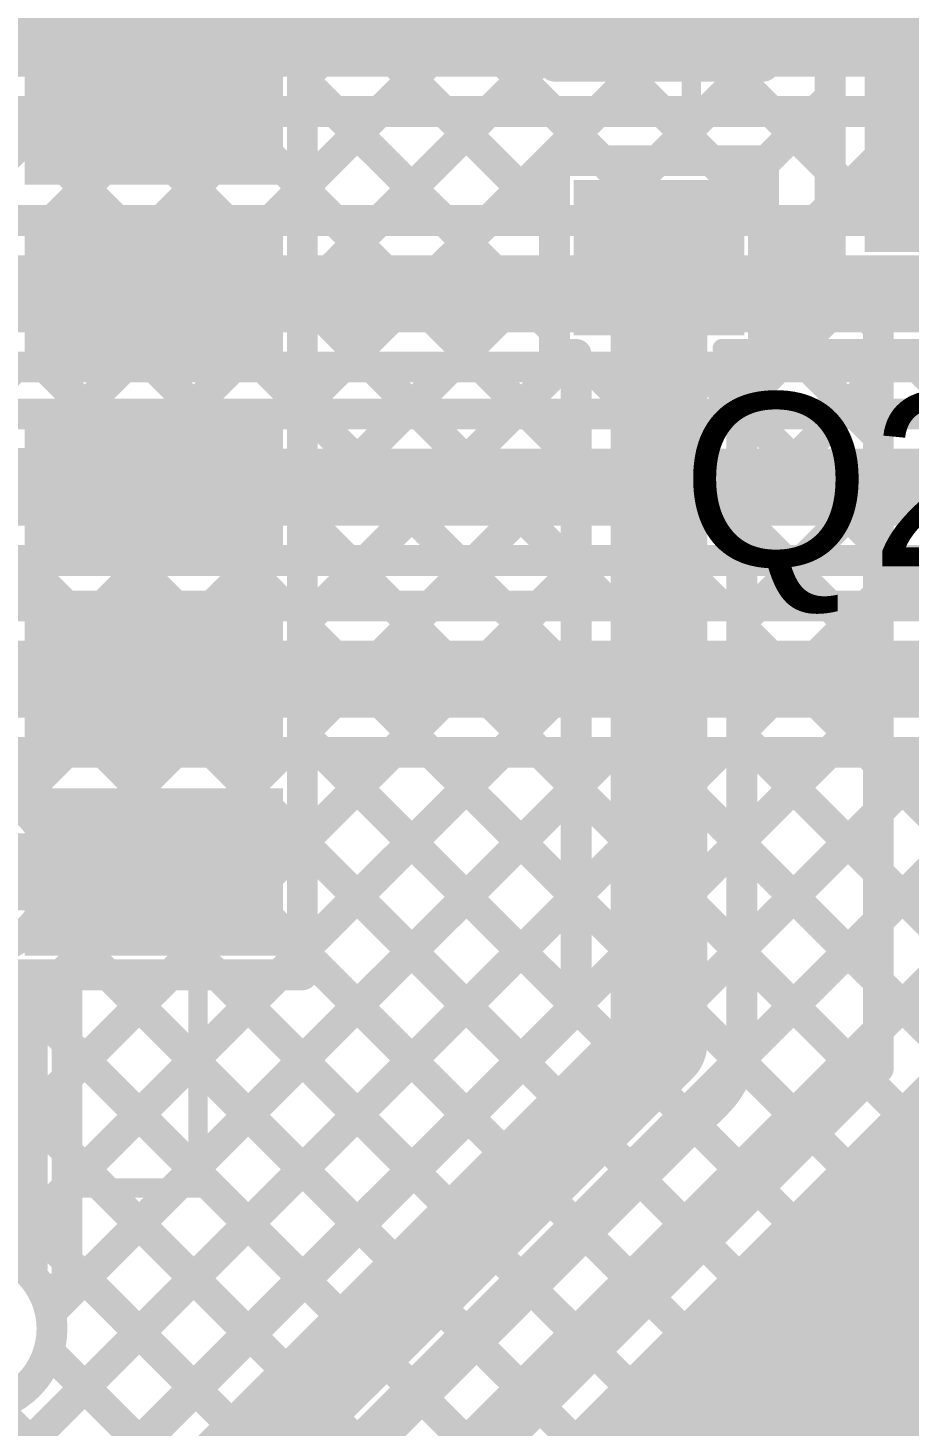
# Model space of a CAD drawing. Header units: millimetres. Extents: x -0.08 to 7.12, y -0.08 to 3.98.
# Drawn here: x 4.649 to 4.8775, y 2.8364 to 3.1992 of the extents above; entities that cross this region are included whole.
import ezdxf

# ---------------------------------------------------------------- set-up
doc = ezdxf.new("R2010")
doc.units = ezdxf.units.MM
doc.header["$MEASUREMENT"] = 0
for name, color, linetype in [('BottomLayer', 5, 'Continuous'), ('TopLayer', 1, 'Continuous'), ('TopOverlay', 2, 'Continuous'), ('TopPaste', 8, 'Continuous'), ('TopSolder', 216, 'Continuous')]:
    doc.layers.add(name, color=color, linetype=linetype)
doc.styles.add('Arial', font='', dxfattribs={"height": 0.2})
doc.styles.get('Arial').set_extended_font_data('Arial')

# ---------------------------------------------------------------- blocks, each defined once
blk = doc.blocks.new('41_SMD_UFL_MODULE_39')
at = {"layer": 'TopLayer'}
for points in [[(-0.37402, -0.28268), (-0.31496, -0.28268), (-0.31496, -0.31811), (-0.37402, -0.31811)], [(-0.29252, -0.37913), (-0.29252, -0.32008), (-0.25709, -0.32008), (-0.25709, -0.37913)], [(-0.24252, -0.37913), (-0.24252, -0.32008), (-0.20709, -0.32008), (-0.20709, -0.37913)], [(-0.19252, -0.37913), (-0.19252, -0.32008), (-0.15709, -0.32008), (-0.15709, -0.37913)], [(-0.14252, -0.37913), (-0.14252, -0.32008), (-0.10709, -0.32008), (-0.10709, -0.37913)], [(-0.09252, -0.37913), (-0.09252, -0.32008), (-0.05709, -0.32008), (-0.05709, -0.37913)]]:
    blk.add_hatch(color=1, dxfattribs=at).paths.add_polyline_path(points)
at = {"layer": 'TopPaste'}
for points in [[(-0.37402, -0.28268), (-0.31496, -0.28268), (-0.31496, -0.31811), (-0.37402, -0.31811)], [(-0.29252, -0.37913), (-0.29252, -0.32008), (-0.25709, -0.32008), (-0.25709, -0.37913)], [(-0.24252, -0.37913), (-0.24252, -0.32008), (-0.20709, -0.32008), (-0.20709, -0.37913)], [(-0.19252, -0.37913), (-0.19252, -0.32008), (-0.15709, -0.32008), (-0.15709, -0.37913)], [(-0.14252, -0.37913), (-0.14252, -0.32008), (-0.10709, -0.32008), (-0.10709, -0.37913)], [(-0.09252, -0.37913), (-0.09252, -0.32008), (-0.05709, -0.32008), (-0.05709, -0.37913)]]:
    blk.add_hatch(color=8, dxfattribs=at).paths.add_polyline_path(points)
at = {"layer": 'TopSolder'}
for points in [[(-0.37802, -0.27868), (-0.31096, -0.27868), (-0.31096, -0.32211), (-0.37802, -0.32211)], [(-0.29652, -0.38313), (-0.29652, -0.31608), (-0.25309, -0.31608), (-0.25309, -0.38313)], [(-0.24652, -0.38313), (-0.24652, -0.31608), (-0.20309, -0.31608), (-0.20309, -0.38313)], [(-0.19652, -0.38313), (-0.19652, -0.31608), (-0.15309, -0.31608), (-0.15309, -0.38313)], [(-0.14652, -0.38313), (-0.14652, -0.31608), (-0.10309, -0.31608), (-0.10309, -0.38313)], [(-0.09652, -0.38313), (-0.09652, -0.31608), (-0.05309, -0.31608), (-0.05309, -0.38313)]]:
    blk.add_hatch(color=216, dxfattribs=at).paths.add_polyline_path(points)
at = {"layer": 'TopOverlay', "const_width": 0.005}
for points in [[(-0.35684, -0.32808), (-0.35684, -0.36008)], [(-0.35684, -0.36108), (-0.30192, -0.36108)]]:
    blk.add_lwpolyline(points, dxfattribs=at)
at = {"layer": 'TopOverlay', "const_width": 0.0025}
for points in [[(-0.35809, -0.32808, 1), (-0.35559, -0.32808, 1)], [(-0.35809, -0.36008, 1), (-0.35559, -0.36008, 1)], [(-0.35809, -0.36108, 1), (-0.35559, -0.36108, 1)], [(-0.30317, -0.36108, 1), (-0.30067, -0.36108, 1)]]:
    blk.add_lwpolyline(points, format="xyb", close=True, dxfattribs=at)
blk = doc.blocks.new('SOT_23_62')
at = {"layer": 'TopLayer'}
for points in [[(-0.01614, 0.05748), (0.01614, 0.05748), (0.01614, 0.02126), (-0.01614, 0.02126)], [(-0.05354, -0.02126), (-0.02126, -0.02126), (-0.02126, -0.05748), (-0.05354, -0.05748)], [(0.02126, -0.02126), (0.05354, -0.02126), (0.05354, -0.05748), (0.02126, -0.05748)]]:
    blk.add_hatch(color=1, dxfattribs=at).paths.add_polyline_path(points)
at = {"layer": 'TopPaste'}
for points in [[(-0.01614, 0.05748), (0.01614, 0.05748), (0.01614, 0.02126), (-0.01614, 0.02126)], [(-0.05354, -0.02126), (-0.02126, -0.02126), (-0.02126, -0.05748), (-0.05354, -0.05748)], [(0.02126, -0.02126), (0.05354, -0.02126), (0.05354, -0.05748), (0.02126, -0.05748)]]:
    blk.add_hatch(color=8, dxfattribs=at).paths.add_polyline_path(points)
at = {"layer": 'TopSolder'}
for points in [[(-0.02014, 0.06148), (0.02014, 0.06148), (0.02014, 0.01726), (-0.02014, 0.01726)], [(-0.05754, -0.01726), (-0.01726, -0.01726), (-0.01726, -0.06148), (-0.05754, -0.06148)], [(0.01726, -0.01726), (0.05754, -0.01726), (0.05754, -0.06148), (0.01726, -0.06148)]]:
    blk.add_hatch(color=216, dxfattribs=at).paths.add_polyline_path(points)
at = {"layer": 'TopOverlay', "const_width": 0.005}
for points in [[(-0.061, -0.023), (-0.061, 0.032)], [(-0.022, 0.032), (-0.061, 0.032)], [(0.061, 0.032), (0.022, 0.032)], [(0.061, -0.023), (0.061, 0.032)], [(0.013, -0.031), (-0.013, -0.031)], [(-0.061, -0.046), (-0.066, -0.041)], [(-0.066, -0.051), (-0.066, -0.041)], [(-0.066, -0.051), (-0.061, -0.046)]]:
    blk.add_lwpolyline(points, dxfattribs=at)
at = {"layer": 'TopOverlay', "const_width": 0.0025}
for points in [[(-0.06225, 0.032, 1), (-0.05975, 0.032, 1)], [(-0.06225, 0.032, 1), (-0.05975, 0.032, 1)], [(-0.02325, 0.032, 1), (-0.02075, 0.032, 1)], [(0.02075, 0.032, 1), (0.02325, 0.032, 1)], [(0.05975, 0.032, 1), (0.06225, 0.032, 1)], [(0.05975, 0.032, 1), (0.06225, 0.032, 1)], [(-0.06225, -0.023, 1), (-0.05975, -0.023, 1)], [(0.05975, -0.023, 1), (0.06225, -0.023, 1)], [(-0.01425, -0.031, 1), (-0.01175, -0.031, 1)], [(0.01175, -0.031, 1), (0.01425, -0.031, 1)], [(-0.06725, -0.041, 1), (-0.06475, -0.041, 1)], [(-0.06725, -0.041, 1), (-0.06475, -0.041, 1)], [(-0.06225, -0.046, 1), (-0.05975, -0.046, 1)], [(-0.06225, -0.046, 1), (-0.05975, -0.046, 1)], [(-0.06725, -0.051, 1), (-0.06475, -0.051, 1)], [(-0.06725, -0.051, 1), (-0.06475, -0.051, 1)]]:
    blk.add_lwpolyline(points, format="xyb", close=True, dxfattribs=at)

msp = doc.modelspace()

# ---------------------------------------------------------------- hatches: boundary and pattern name
at = {"layer": 'TopLayer'}
msp.add_hatch(color=1, dxfattribs=at).paths.add_polyline_path([(4.866, 3.141), (4.966, 3.141), (4.966, 3.233), (4.866, 3.233)])

# ---------------------------------------------------------------- linework, layer by layer
at = {"layer": 'BottomLayer'}
for points, const_width in [([(4.477, 3.199), (5.492, 3.199)], 0.025), ([(4.48591, 3.1775), (5.492, 3.1775)], 0.008), ([(4.62749, 3.14968), (4.65531, 3.1775)], 0.008), ([(4.64373, 3.1775), (4.67204, 3.1492)], 0.008), ([(4.65529, 3.1492), (4.68359, 3.1775)], 0.008), ([(4.67202, 3.1775), (4.70032, 3.1492)], 0.008), ([(4.68358, 3.1492), (4.71188, 3.1775)], 0.008), ([(4.7003, 3.1775), (4.7286, 3.1492)], 0.008), ([(4.71186, 3.1492), (4.74016, 3.1775)], 0.008), ([(4.72858, 3.1775), (4.75689, 3.1492)], 0.008), ([(4.74014, 3.1492), (4.76845, 3.1775)], 0.008), ([(4.75687, 3.1775), (4.78517, 3.1492)], 0.008), ([(4.76843, 3.1492), (4.79673, 3.1775)], 0.008), ([(4.78515, 3.1775), (4.81346, 3.1492)], 0.008), ([(4.79671, 3.1492), (4.82502, 3.1775)], 0.008), ([(4.81344, 3.1775), (4.84174, 3.1492)], 0.008), ([(4.825, 3.1492), (4.8533, 3.1775)], 0.008), ([(4.84172, 3.1775), (4.87003, 3.1492)], 0.008), ([(4.85328, 3.1492), (4.88158, 3.1775)], 0.008), ([(4.87001, 3.1775), (4.89831, 3.1492)], 0.008), ([(4.64329, 3.1492), (5.41651, 3.1492)], 0.008), ([(4.6348, 3.1302), (5.425, 3.1302)], 0.02), ([(4.63538, 3.101), (4.64558, 3.1112)], 0.008), ([(4.64329, 3.1112), (5.41651, 3.1112)], 0.008), ([(4.65347, 3.1112), (4.66566, 3.099)], 0.008), ([(4.66166, 3.099), (4.67386, 3.1112)], 0.008), ([(4.68175, 3.1112), (4.69395, 3.099)], 0.008), ([(4.68995, 3.099), (4.70214, 3.1112)], 0.008), ([(4.71004, 3.1112), (4.72223, 3.099)], 0.008), ([(4.71823, 3.099), (4.73043, 3.1112)], 0.008), ([(4.73832, 3.1112), (4.75052, 3.099)], 0.008), ([(4.74652, 3.099), (4.75871, 3.1112)], 0.008), ([(4.7666, 3.1112), (4.7788, 3.099)], 0.008), ([(4.7748, 3.099), (4.787, 3.1112)], 0.008), ([(4.79489, 3.1112), (4.80708, 3.099)], 0.008), ([(4.80308, 3.099), (4.81528, 3.1112)], 0.008), ([(4.82317, 3.1112), (4.83537, 3.099)], 0.008), ([(4.83137, 3.099), (4.84357, 3.1112)], 0.008), ([(4.85146, 3.1112), (4.86365, 3.099)], 0.008), ([(4.85965, 3.099), (4.87185, 3.1112)], 0.008), ([(4.87974, 3.1112), (4.89194, 3.099)], 0.008), ([(4.64372, 3.099), (5.09251, 3.099)], 0.008), ([(4.635, 3.08), (5.101, 3.08)], 0.02), ([(4.64101, 3.05006), (4.65195, 3.061)], 0.008), ([(4.64284, 3.061), (5.09251, 3.061)], 0.008), ([(4.64709, 3.061), (4.6589, 3.0492)], 0.008), ([(4.66843, 3.0492), (4.68023, 3.061)], 0.008), ([(4.67538, 3.061), (4.68718, 3.0492)], 0.008), ([(4.69671, 3.0492), (4.70852, 3.061)], 0.008), ([(4.70366, 3.061), (4.71547, 3.0492)], 0.008), ([(4.725, 3.0492), (4.7368, 3.061)], 0.008), ([(4.73195, 3.061), (4.74375, 3.0492)], 0.008), ([(4.75328, 3.0492), (4.76508, 3.061)], 0.008), ([(4.76023, 3.061), (4.77204, 3.0492)], 0.008), ([(4.78157, 3.0492), (4.79337, 3.061)], 0.008), ([(4.78852, 3.061), (4.80032, 3.0492)], 0.008), ([(4.80985, 3.0492), (4.82165, 3.061)], 0.008), ([(4.8168, 3.061), (4.8286, 3.0492)], 0.008), ([(4.83813, 3.0492), (4.84994, 3.061)], 0.008), ([(4.84509, 3.061), (4.85689, 3.0492)], 0.008), ([(4.86642, 3.0492), (4.87822, 3.061)], 0.008), ([(4.87337, 3.061), (4.88517, 3.0492)], 0.008), ([(4.64329, 3.0492), (5.39993, 3.0492)], 0.008), ([(4.6348, 3.0302), (5.4078, 3.0302)], 0.02), ([(4.22854, 2.41132), (4.82842, 3.0112)], 0.008), ([(4.25682, 2.41132), (4.8567, 3.0112)], 0.008), ([(4.28511, 2.41132), (4.88499, 3.0112)], 0.008), ([(4.31339, 2.41132), (4.91327, 3.0112)], 0.008), ([(4.34168, 2.41132), (4.94156, 3.0112)], 0.008), ([(4.36996, 2.41132), (4.96984, 3.0112)], 0.008), ([(4.39825, 2.41132), (4.99812, 3.0112)], 0.008), ([(4.42653, 2.41132), (5.02641, 3.0112)], 0.008), ([(4.45481, 2.41132), (5.05469, 3.0112)], 0.008), ([(4.5865, 2.88241), (4.71528, 3.0112)], 0.008), ([(4.60313, 2.87076), (4.74357, 3.0112)], 0.008), ([(4.64181, 2.88115), (4.77185, 3.0112)], 0.008), ([(4.64329, 3.0112), (5.4078, 3.0112)], 0.008), ([(4.64554, 2.99802), (4.65871, 3.0112)], 0.008), ([(4.65479, 2.86585), (4.80013, 3.0112)], 0.008), ([(4.65561, 2.97981), (4.687, 3.0112)], 0.008), ([(4.66861, 3.0112), (5.26849, 2.41132)], 0.008), ([(4.6969, 3.0112), (5.29678, 2.41132)], 0.008), ([(4.72518, 3.0112), (5.32506, 2.41132)], 0.008), ([(4.75347, 3.0112), (5.52366, 2.241)], 0.008), ([(4.78175, 3.0112), (5.55195, 2.241)], 0.008), ([(4.81004, 3.0112), (5.58023, 2.241)], 0.008), ([(4.83832, 3.0112), (5.60852, 2.241)], 0.008), ([(4.8666, 3.0112), (5.6368, 2.241)], 0.008), ([(4.64115, 3.01038), (5.24021, 2.41132)], 0.008), ([(4.65305, 2.97019), (5.21192, 2.41132)], 0.008), ([(4.63822, 2.95674), (5.18364, 2.41132)], 0.008), ([(4.62407, 2.9426), (5.15535, 2.41132)], 0.008), ([(4.60993, 2.92846), (5.12707, 2.41132)], 0.008), ([(4.65434, 2.85577), (5.09879, 2.41132)], 0.008), ([(4.64012, 2.8417), (5.0705, 2.41132)], 0.008)]:
    msp.add_lwpolyline(points, dxfattribs=dict(at, const_width=const_width))
at = {"layer": 'BottomLayer', "const_width": 0.004}
for points in [[(4.65331, 3.1775, 1), (4.65731, 3.1775, 1)], [(4.67002, 3.1775, 1), (4.67402, 3.1775, 1)], [(4.68159, 3.1775, 1), (4.68559, 3.1775, 1)], [(4.6983, 3.1775, 1), (4.7023, 3.1775, 1)], [(4.70988, 3.1775, 1), (4.71388, 3.1775, 1)], [(4.72659, 3.1775, 1), (4.73058, 3.1775, 1)], [(4.73816, 3.1775, 1), (4.74216, 3.1775, 1)], [(4.75487, 3.1775, 1), (4.75887, 3.1775, 1)], [(4.76645, 3.1775, 1), (4.77045, 3.1775, 1)], [(4.78315, 3.1775, 1), (4.78715, 3.1775, 1)], [(4.79473, 3.1775, 1), (4.79873, 3.1775, 1)], [(4.81144, 3.1775, 1), (4.81544, 3.1775, 1)], [(4.82302, 3.1775, 1), (4.82702, 3.1775, 1)], [(4.83972, 3.1775, 1), (4.84372, 3.1775, 1)], [(4.8513, 3.1775, 1), (4.8553, 3.1775, 1)], [(4.86801, 3.1775, 1), (4.87201, 3.1775, 1)], [(4.65329, 3.1492, 1), (4.65729, 3.1492, 1)], [(4.67004, 3.1492, 1), (4.67404, 3.1492, 1)], [(4.68158, 3.1492, 1), (4.68558, 3.1492, 1)], [(4.69832, 3.1492, 1), (4.70232, 3.1492, 1)], [(4.70986, 3.1492, 1), (4.71386, 3.1492, 1)], [(4.7266, 3.1492, 1), (4.7306, 3.1492, 1)], [(4.73814, 3.1492, 1), (4.74214, 3.1492, 1)], [(4.75489, 3.1492, 1), (4.75889, 3.1492, 1)], [(4.76643, 3.1492, 1), (4.77043, 3.1492, 1)], [(4.78317, 3.1492, 1), (4.78717, 3.1492, 1)], [(4.79471, 3.1492, 1), (4.79871, 3.1492, 1)], [(4.81146, 3.1492, 1), (4.81546, 3.1492, 1)], [(4.823, 3.1492, 1), (4.827, 3.1492, 1)], [(4.83974, 3.1492, 1), (4.84374, 3.1492, 1)], [(4.85128, 3.1492, 1), (4.85528, 3.1492, 1)], [(4.86803, 3.1492, 1), (4.87203, 3.1492, 1)], [(4.64358, 3.1112, 1), (4.64758, 3.1112, 1)], [(4.65147, 3.1112, 1), (4.65547, 3.1112, 1)], [(4.67186, 3.1112, 1), (4.67586, 3.1112, 1)], [(4.67975, 3.1112, 1), (4.68375, 3.1112, 1)], [(4.70014, 3.1112, 1), (4.70414, 3.1112, 1)], [(4.70804, 3.1112, 1), (4.71204, 3.1112, 1)], [(4.72843, 3.1112, 1), (4.73243, 3.1112, 1)], [(4.73632, 3.1112, 1), (4.74032, 3.1112, 1)], [(4.75671, 3.1112, 1), (4.76071, 3.1112, 1)], [(4.7646, 3.1112, 1), (4.7686, 3.1112, 1)], [(4.785, 3.1112, 1), (4.789, 3.1112, 1)], [(4.79289, 3.1112, 1), (4.79689, 3.1112, 1)], [(4.81328, 3.1112, 1), (4.81728, 3.1112, 1)], [(4.82117, 3.1112, 1), (4.82517, 3.1112, 1)], [(4.84157, 3.1112, 1), (4.84557, 3.1112, 1)], [(4.84946, 3.1112, 1), (4.85346, 3.1112, 1)], [(4.86985, 3.1112, 1), (4.87385, 3.1112, 1)], [(4.87774, 3.1112, 1), (4.88174, 3.1112, 1)], [(4.65966, 3.099, 1), (4.66366, 3.099, 1)], [(4.66366, 3.099, 1), (4.66766, 3.099, 1)], [(4.68795, 3.099, 1), (4.69195, 3.099, 1)], [(4.69195, 3.099, 1), (4.69595, 3.099, 1)], [(4.71623, 3.099, 1), (4.72023, 3.099, 1)], [(4.72023, 3.099, 1), (4.72423, 3.099, 1)], [(4.74452, 3.099, 1), (4.74852, 3.099, 1)], [(4.74852, 3.099, 1), (4.75252, 3.099, 1)], [(4.7728, 3.099, 1), (4.7768, 3.099, 1)], [(4.7768, 3.099, 1), (4.7808, 3.099, 1)], [(4.80108, 3.099, 1), (4.80508, 3.099, 1)], [(4.80509, 3.099, 1), (4.80908, 3.099, 1)], [(4.82937, 3.099, 1), (4.83337, 3.099, 1)], [(4.83337, 3.099, 1), (4.83737, 3.099, 1)], [(4.85765, 3.099, 1), (4.86165, 3.099, 1)], [(4.86165, 3.099, 1), (4.86565, 3.099, 1)], [(4.64509, 3.061, 1), (4.64909, 3.061, 1)], [(4.64995, 3.061, 1), (4.65395, 3.061, 1)], [(4.67338, 3.061, 1), (4.67738, 3.061, 1)], [(4.67823, 3.061, 1), (4.68223, 3.061, 1)], [(4.70166, 3.061, 1), (4.70566, 3.061, 1)], [(4.70652, 3.061, 1), (4.71052, 3.061, 1)], [(4.72995, 3.061, 1), (4.73395, 3.061, 1)], [(4.7348, 3.061, 1), (4.7388, 3.061, 1)], [(4.75823, 3.061, 1), (4.76223, 3.061, 1)], [(4.76308, 3.061, 1), (4.76708, 3.061, 1)], [(4.78652, 3.061, 1), (4.79052, 3.061, 1)], [(4.79137, 3.061, 1), (4.79537, 3.061, 1)], [(4.8148, 3.061, 1), (4.8188, 3.061, 1)], [(4.81965, 3.061, 1), (4.82365, 3.061, 1)], [(4.84309, 3.061, 1), (4.84708, 3.061, 1)], [(4.84794, 3.061, 1), (4.85194, 3.061, 1)], [(4.87137, 3.061, 1), (4.87537, 3.061, 1)], [(4.87622, 3.061, 1), (4.88022, 3.061, 1)], [(4.6569, 3.0492, 1), (4.6609, 3.0492, 1)], [(4.66643, 3.0492, 1), (4.67043, 3.0492, 1)], [(4.68518, 3.0492, 1), (4.68918, 3.0492, 1)], [(4.69471, 3.0492, 1), (4.69871, 3.0492, 1)], [(4.71347, 3.0492, 1), (4.71747, 3.0492, 1)], [(4.723, 3.0492, 1), (4.727, 3.0492, 1)], [(4.74175, 3.0492, 1), (4.74575, 3.0492, 1)], [(4.75128, 3.0492, 1), (4.75528, 3.0492, 1)], [(4.77004, 3.0492, 1), (4.77404, 3.0492, 1)], [(4.77957, 3.0492, 1), (4.78357, 3.0492, 1)], [(4.79832, 3.0492, 1), (4.80232, 3.0492, 1)], [(4.80785, 3.0492, 1), (4.81185, 3.0492, 1)], [(4.8266, 3.0492, 1), (4.8306, 3.0492, 1)], [(4.83613, 3.0492, 1), (4.84013, 3.0492, 1)], [(4.85489, 3.0492, 1), (4.85889, 3.0492, 1)], [(4.86442, 3.0492, 1), (4.86842, 3.0492, 1)], [(4.65671, 3.0112, 1), (4.66071, 3.0112, 1)], [(4.66661, 3.0112, 1), (4.67061, 3.0112, 1)], [(4.685, 3.0112, 1), (4.689, 3.0112, 1)], [(4.6949, 3.0112, 1), (4.6989, 3.0112, 1)], [(4.71328, 3.0112, 1), (4.71728, 3.0112, 1)], [(4.72318, 3.0112, 1), (4.72718, 3.0112, 1)], [(4.74157, 3.0112, 1), (4.74557, 3.0112, 1)], [(4.75147, 3.0112, 1), (4.75547, 3.0112, 1)], [(4.76985, 3.0112, 1), (4.77385, 3.0112, 1)], [(4.77975, 3.0112, 1), (4.78375, 3.0112, 1)], [(4.79813, 3.0112, 1), (4.80213, 3.0112, 1)], [(4.80804, 3.0112, 1), (4.81204, 3.0112, 1)], [(4.82642, 3.0112, 1), (4.83042, 3.0112, 1)], [(4.83632, 3.0112, 1), (4.84032, 3.0112, 1)], [(4.8547, 3.0112, 1), (4.8587, 3.0112, 1)], [(4.8646, 3.0112, 1), (4.8686, 3.0112, 1)], [(4.64354, 2.99802, 1), (4.64754, 2.99802, 1)], [(4.65361, 2.9802, 1), (4.65761, 2.9802, 1)], [(4.65361, 2.9802, 1), (4.65761, 2.9802, 1)], [(4.65361, 2.97981, 1), (4.65761, 2.97981, 1)], [(4.65105, 2.97019, 1), (4.65505, 2.97019, 1)], [(4.65279, 2.86585, 1), (4.65679, 2.86585, 1)], [(4.6532, 2.86171, 1), (4.6572, 2.86171, 1)], [(4.6532, 2.86171, 1), (4.6572, 2.86171, 1)], [(4.65234, 2.85577, 1), (4.65634, 2.85577, 1)]]:
    msp.add_lwpolyline(points, format="xyb", close=True, dxfattribs=at)
at = {"layer": 'BottomLayer', "const_width": 0.008}
for points in [[(4.61536, 2.98763, -0.832282), (4.65561, 2.9802)], [(4.65561, 2.9802, -0.310891), (4.64223, 2.96076)], [(4.61359, 2.86211, -0.990288), (4.6552, 2.86171)], [(4.6552, 2.86171, -0.408508), (4.6348, 2.8409)]]:
    msp.add_lwpolyline(points, format="xyb", dxfattribs=at)
at = {"layer": 'TopLayer'}
for points, const_width in [([(4.72013, 3.18576), (4.78184, 3.24746)], 0.008), ([(4.78552, 3.18926), (4.78552, 3.23954)], 0.008), ([(4.857, 3.132), (4.857, 3.23559)], 0.008), ([(4.72013, 3.15747), (4.78552, 3.22286)], 0.008), ([(4.73943, 3.22322), (4.79791, 3.16474)], 0.008), ([(4.83974, 3.18926), (4.83974, 3.21833)], 0.008), ([(4.72013, 3.21424), (4.78552, 3.14885)], 0.008), ([(4.83974, 3.19222), (4.857, 3.20948)], 0.008), ([(4.83974, 3.20777), (4.857, 3.19051)], 0.008), ([(4.72013, 3.15691), (4.72013, 3.20348)], 0.008), ([(4.72013, 3.12919), (4.78552, 3.19457)], 0.008), ([(4.83678, 3.18926), (4.83974, 3.19222)], 0.008), ([(4.72013, 3.1009), (4.80849, 3.18926)], 0.008), ([(4.78552, 3.18926), (4.83974, 3.18926)], 0.008), ([(4.80168, 3.18926), (4.8262, 3.16474)], 0.008), ([(4.81226, 3.16474), (4.83678, 3.18926)], 0.008), ([(4.82996, 3.18926), (4.857, 3.16222)], 0.008), ([(4.72013, 3.18595), (4.78552, 3.12057)], 0.008), ([(4.83974, 3.16394), (4.857, 3.1812)], 0.008), ([(4.78552, 3.16474), (4.83974, 3.16474)], 0.008), ([(4.78552, 3.11446), (4.78552, 3.16474)], 0.008), ([(4.83974, 3.11446), (4.83974, 3.16474)], 0.008), ([(4.72013, 3.15767), (4.79113, 3.08667)], 0.008), ([(4.72013, 3.15348), (4.72013, 3.15691)], 0.008), ([(4.72013, 3.15348), (4.72013, 3.15691)], 0.008), ([(4.72013, 3.10691), (4.72013, 3.15348)], 0.008), ([(4.83974, 3.13566), (4.857, 3.15292)], 0.008), ([(4.83974, 3.1512), (4.857, 3.13394)], 0.008), ([(4.81263, 2.93563), (4.81263, 3.1396)], 0.025), ([(4.72013, 3.07262), (4.78552, 3.138)], 0.008), ([(4.6348, 3.1302), (4.68161, 3.1302)], 0.02), ([(4.83413, 3.10176), (4.86437, 3.132)], 0.008), ([(4.857, 3.132), (4.8695, 3.132)], 0.008), ([(4.85894, 3.132), (4.8695, 3.12144)], 0.008), ([(4.8695, 2.92926), (4.8695, 3.132)], 0.008), ([(4.72013, 3.12938), (4.79113, 3.05839)], 0.008), ([(4.83974, 3.12291), (4.8695, 3.09315)], 0.008), ([(4.72013, 3.04433), (4.79026, 3.11446)], 0.008), ([(4.78552, 3.11446), (4.79113, 3.11446)], 0.008), ([(4.79113, 2.94454), (4.79113, 3.11446)], 0.008), ([(4.83413, 3.11446), (4.83974, 3.11446)], 0.008), ([(4.83413, 2.93563), (4.83413, 3.11446)], 0.008), ([(4.83413, 3.07348), (4.8695, 3.10885)], 0.008), ([(4.72013, 3.10348), (4.72013, 3.10691)], 0.008), ([(4.72013, 3.10348), (4.72013, 3.10691)], 0.008), ([(4.72013, 3.05691), (4.72013, 3.10348)], 0.008), ([(4.72013, 3.1011), (4.79113, 3.0301)], 0.008), ([(4.83413, 3.10024), (4.8695, 3.06487)], 0.008), ([(4.72013, 3.01605), (4.79113, 3.08705)], 0.008), ([(4.6348, 3.0802), (4.68161, 3.0802)], 0.02), ([(4.68161, 3.0802), (4.68361, 3.0802)], 0.02), ([(4.83413, 3.04519), (4.8695, 3.08056)], 0.008), ([(4.72013, 3.07281), (4.79113, 3.00182)], 0.008), ([(4.83413, 3.07196), (4.8695, 3.03659)], 0.008), ([(4.72013, 2.98777), (4.79113, 3.05876)], 0.008), ([(4.72013, 3.05348), (4.72013, 3.05691)], 0.008), ([(4.72013, 3.05348), (4.72013, 3.05691)], 0.008), ([(4.72013, 3.00691), (4.72013, 3.05348)], 0.008), ([(4.83413, 3.01691), (4.8695, 3.05228)], 0.008), ([(4.72013, 3.04453), (4.79113, 2.97353)], 0.008), ([(4.83413, 3.04367), (4.8695, 3.0083)], 0.008), ([(4.6348, 3.0302), (4.68161, 3.0302)], 0.02), ([(4.68161, 3.0302), (4.68361, 3.0302)], 0.02), ([(4.72013, 2.95948), (4.79113, 3.03048)], 0.008), ([(4.83413, 2.98862), (4.8695, 3.02399)], 0.008), ([(4.72013, 3.01625), (4.79113, 2.94525)], 0.008), ([(4.83413, 3.01539), (4.8695, 2.98002)], 0.008), ([(4.72013, 3.00348), (4.72013, 3.00691)], 0.008), ([(4.72013, 3.00348), (4.72013, 3.00691)], 0.008), ([(4.72013, 2.95348), (4.72013, 3.00348)], 0.008), ([(4.65479, 2.86585), (4.79113, 3.00219)], 0.008), ([(4.83413, 2.96034), (4.8695, 2.99571)], 0.008), ([(4.6348, 2.9802), (4.68161, 2.9802)], 0.02), ([(4.72013, 2.98796), (4.77734, 2.93075)], 0.008), ([(4.83413, 2.9871), (4.8695, 2.95173)], 0.008), ([(4.55139, 2.73417), (4.79113, 2.97391)], 0.008), ([(4.83377, 2.93169), (4.8695, 2.96743)], 0.008), ([(4.63556, 2.9594), (4.64592, 2.94904)], 0.008), ([(4.72013, 2.95968), (4.7632, 2.91661)], 0.008), ([(4.83413, 2.95882), (4.86659, 2.92635)], 0.008), ([(4.64308, 2.95348), (4.72013, 2.95348)], 0.008), ([(4.65312, 2.94904), (4.65756, 2.95348)], 0.008), ([(4.65911, 2.89846), (4.71413, 2.95348)], 0.008), ([(4.65911, 2.92674), (4.68585, 2.95348)], 0.008), ([(4.66976, 2.95348), (4.73492, 2.88832)], 0.008), ([(4.69805, 2.95348), (4.74906, 2.90247)], 0.008), ([(4.60911, 2.94904), (4.65911, 2.94904)], 0.008), ([(4.65911, 2.87198), (4.65911, 2.94904)], 0.008), ([(4.55139, 2.70589), (4.79113, 2.94562)], 0.008), ([(4.58043, 2.73383), (4.79113, 2.94454)], 0.008), ([(4.59563, 2.71863), (4.81263, 2.93563)], 0.025), ([(4.687, 2.681), (4.916, 2.91)], 0.075), ([(4.61713, 2.68677), (4.8695, 2.93914)], 0.008), ([(4.65911, 2.93585), (4.72078, 2.87418)], 0.008), ([(4.83363, 2.93103), (4.85245, 2.91221)], 0.008), ([(4.65412, 2.71388), (4.8695, 2.92926)], 0.008), ([(4.61713, 2.70972), (4.82783, 2.92043)], 0.008), ([(4.82189, 2.91449), (4.83831, 2.89807)], 0.008), ([(4.65911, 2.90756), (4.70663, 2.86004)], 0.008), ([(4.80775, 2.90034), (4.82417, 2.88393)], 0.008), ([(4.79361, 2.8862), (4.81002, 2.86979)], 0.008), ([(4.65911, 2.87928), (4.69249, 2.8459)], 0.008), ([(4.65339, 2.87198), (4.65911, 2.87198)], 0.008), ([(4.77947, 2.87206), (4.79588, 2.85564)], 0.008), ([(4.65434, 2.85577), (4.67835, 2.83176)], 0.008), ([(4.76532, 2.85792), (4.78174, 2.8415)], 0.008), ([(4.75118, 2.84378), (4.7676, 2.82736)], 0.008), ([(4.64012, 2.8417), (4.66421, 2.81761)], 0.008)]:
    msp.add_lwpolyline(points, dxfattribs=dict(at, const_width=const_width))
for points, const_width in [([(4.78352, 3.19457, 1), (4.78752, 3.19457, 1)], 0.004), ([(4.83774, 3.19222, 1), (4.84174, 3.19222, 1)], 0.004), ([(4.83774, 3.19222, 1), (4.84174, 3.19222, 1)], 0.004), ([(4.78352, 3.18926, 1), (4.78752, 3.18926, 1)], 0.004), ([(4.78352, 3.18926, 1), (4.78752, 3.18926, 1)], 0.004), ([(4.79968, 3.18926, 1), (4.80368, 3.18926, 1)], 0.004), ([(4.80649, 3.18926, 1), (4.81049, 3.18926, 1)], 0.004), ([(4.82796, 3.18926, 1), (4.83196, 3.18926, 1)], 0.004), ([(4.83478, 3.18926, 1), (4.83878, 3.18926, 1)], 0.004), ([(4.83478, 3.18926, 1), (4.83878, 3.18926, 1)], 0.004), ([(4.83774, 3.18926, 1), (4.84174, 3.18926, 1)], 0.004), ([(4.83774, 3.18926, 1), (4.84174, 3.18926, 1)], 0.004), ([(4.855, 3.19051, 1), (4.859, 3.19051, 1)], 0.004), ([(4.71813, 3.18595, 1), (4.72213, 3.18595, 1)], 0.004), ([(4.71813, 3.18576, 1), (4.72213, 3.18576, 1)], 0.004), ([(4.855, 3.1812, 1), (4.859, 3.1812, 1)], 0.004), ([(4.78352, 3.16474, 1), (4.78752, 3.16474, 1)], 0.004), ([(4.78352, 3.16474, 1), (4.78752, 3.16474, 1)], 0.004), ([(4.79591, 3.16474, 1), (4.79991, 3.16474, 1)], 0.004), ([(4.81026, 3.16474, 1), (4.81426, 3.16474, 1)], 0.004), ([(4.8242, 3.16474, 1), (4.8282, 3.16474, 1)], 0.004), ([(4.83774, 3.16474, 1), (4.84174, 3.16474, 1)], 0.004), ([(4.83774, 3.16474, 1), (4.84174, 3.16474, 1)], 0.004), ([(4.83774, 3.16394, 1), (4.84174, 3.16394, 1)], 0.004), ([(4.855, 3.16222, 1), (4.859, 3.16222, 1)], 0.004), ([(4.71813, 3.15767, 1), (4.72213, 3.15767, 1)], 0.004), ([(4.71813, 3.15747, 1), (4.72213, 3.15747, 1)], 0.004), ([(4.71813, 3.15691, 1), (4.72213, 3.15691, 1)], 0.004), ([(4.71813, 3.15691, 1), (4.72213, 3.15691, 1)], 0.004), ([(4.71813, 3.15691, 1), (4.72213, 3.15691, 1)], 0.004), ([(4.71813, 3.15348, 1), (4.72213, 3.15348, 1)], 0.004), ([(4.71813, 3.15348, 1), (4.72213, 3.15348, 1)], 0.004), ([(4.71813, 3.15348, 1), (4.72213, 3.15348, 1)], 0.004), ([(4.855, 3.15292, 1), (4.859, 3.15292, 1)], 0.004), ([(4.78352, 3.14885, 1), (4.78752, 3.14885, 1)], 0.004), ([(4.83774, 3.1512, 1), (4.84174, 3.1512, 1)], 0.004), ([(4.80638, 3.1396, 1), (4.81888, 3.1396, 1)], 0.0125), ([(4.78352, 3.138, 1), (4.78752, 3.138, 1)], 0.004), ([(4.67661, 3.1302, 1), (4.68661, 3.1302, 1)], 0.01), ([(4.83774, 3.13566, 1), (4.84174, 3.13566, 1)], 0.004), ([(4.855, 3.13394, 1), (4.859, 3.13394, 1)], 0.004), ([(4.855, 3.132, 1), (4.859, 3.132, 1)], 0.004), ([(4.855, 3.132, 1), (4.859, 3.132, 1)], 0.004), ([(4.85694, 3.132, 1), (4.86094, 3.132, 1)], 0.004), ([(4.86237, 3.132, 1), (4.86637, 3.132, 1)], 0.004), ([(4.8675, 3.132, 1), (4.8715, 3.132, 1)], 0.004), ([(4.8675, 3.132, 1), (4.8715, 3.132, 1)], 0.004), ([(4.71813, 3.12938, 1), (4.72213, 3.12938, 1)], 0.004), ([(4.71813, 3.12919, 1), (4.72213, 3.12919, 1)], 0.004), ([(4.78352, 3.12057, 1), (4.78752, 3.12057, 1)], 0.004), ([(4.83774, 3.12291, 1), (4.84174, 3.12291, 1)], 0.004), ([(4.8675, 3.12144, 1), (4.8715, 3.12144, 1)], 0.004), ([(4.78352, 3.11446, 1), (4.78752, 3.11446, 1)], 0.004), ([(4.78352, 3.11446, 1), (4.78752, 3.11446, 1)], 0.004), ([(4.78826, 3.11446, 1), (4.79226, 3.11446, 1)], 0.004), ([(4.78913, 3.11446, 1), (4.79313, 3.11446, 1)], 0.004), ([(4.78913, 3.11446, 1), (4.79313, 3.11446, 1)], 0.004), ([(4.83213, 3.11446, 1), (4.83613, 3.11446, 1)], 0.004), ([(4.83213, 3.11446, 1), (4.83613, 3.11446, 1)], 0.004), ([(4.83774, 3.11446, 1), (4.84174, 3.11446, 1)], 0.004), ([(4.83774, 3.11446, 1), (4.84174, 3.11446, 1)], 0.004), ([(4.8675, 3.10885, 1), (4.8715, 3.10885, 1)], 0.004), ([(4.71813, 3.10691, 1), (4.72213, 3.10691, 1)], 0.004), ([(4.71813, 3.10691, 1), (4.72213, 3.10691, 1)], 0.004), ([(4.71813, 3.10691, 1), (4.72213, 3.10691, 1)], 0.004), ([(4.71813, 3.10348, 1), (4.72213, 3.10348, 1)], 0.004), ([(4.71813, 3.10348, 1), (4.72213, 3.10348, 1)], 0.004), ([(4.71813, 3.10348, 1), (4.72213, 3.10348, 1)], 0.004), ([(4.83213, 3.10176, 1), (4.83613, 3.10176, 1)], 0.004), ([(4.71813, 3.1011, 1), (4.72213, 3.1011, 1)], 0.004), ([(4.71813, 3.1009, 1), (4.72213, 3.1009, 1)], 0.004), ([(4.83213, 3.10024, 1), (4.83613, 3.10024, 1)], 0.004), ([(4.8675, 3.09315, 1), (4.8715, 3.09315, 1)], 0.004), ([(4.78913, 3.08705, 1), (4.79313, 3.08705, 1)], 0.004), ([(4.67661, 3.0802, 1), (4.68661, 3.0802, 1)], 0.01), ([(4.67661, 3.0802, 1), (4.68661, 3.0802, 1)], 0.01), ([(4.67861, 3.0802, 1), (4.68861, 3.0802, 1)], 0.01), ([(4.78913, 3.08667, 1), (4.79313, 3.08667, 1)], 0.004), ([(4.8675, 3.08056, 1), (4.8715, 3.08056, 1)], 0.004), ([(4.71813, 3.07281, 1), (4.72213, 3.07281, 1)], 0.004), ([(4.71813, 3.07262, 1), (4.72213, 3.07262, 1)], 0.004), ([(4.83213, 3.07348, 1), (4.83613, 3.07348, 1)], 0.004), ([(4.83213, 3.07196, 1), (4.83613, 3.07196, 1)], 0.004), ([(4.8675, 3.06487, 1), (4.8715, 3.06487, 1)], 0.004), ([(4.78913, 3.05876, 1), (4.79313, 3.05876, 1)], 0.004), ([(4.78913, 3.05839, 1), (4.79313, 3.05839, 1)], 0.004), ([(4.71813, 3.05691, 1), (4.72213, 3.05691, 1)], 0.004), ([(4.71813, 3.05691, 1), (4.72213, 3.05691, 1)], 0.004), ([(4.71813, 3.05691, 1), (4.72213, 3.05691, 1)], 0.004), ([(4.71813, 3.05348, 1), (4.72213, 3.05348, 1)], 0.004), ([(4.71813, 3.05348, 1), (4.72213, 3.05348, 1)], 0.004), ([(4.71813, 3.05348, 1), (4.72213, 3.05348, 1)], 0.004), ([(4.8675, 3.05228, 1), (4.8715, 3.05228, 1)], 0.004), ([(4.71813, 3.04453, 1), (4.72213, 3.04453, 1)], 0.004), ([(4.71813, 3.04433, 1), (4.72213, 3.04433, 1)], 0.004), ([(4.83213, 3.04519, 1), (4.83613, 3.04519, 1)], 0.004), ([(4.83213, 3.04367, 1), (4.83613, 3.04367, 1)], 0.004), ([(4.67661, 3.0302, 1), (4.68661, 3.0302, 1)], 0.01), ([(4.67661, 3.0302, 1), (4.68661, 3.0302, 1)], 0.01), ([(4.67861, 3.0302, 1), (4.68861, 3.0302, 1)], 0.01), ([(4.8675, 3.03659, 1), (4.8715, 3.03659, 1)], 0.004), ([(4.78913, 3.03048, 1), (4.79313, 3.03048, 1)], 0.004), ([(4.78913, 3.0301, 1), (4.79313, 3.0301, 1)], 0.004), ([(4.8675, 3.02399, 1), (4.8715, 3.02399, 1)], 0.004), ([(4.71813, 3.01625, 1), (4.72213, 3.01625, 1)], 0.004), ([(4.71813, 3.01605, 1), (4.72213, 3.01605, 1)], 0.004), ([(4.83213, 3.01691, 1), (4.83613, 3.01691, 1)], 0.004), ([(4.83213, 3.01539, 1), (4.83613, 3.01539, 1)], 0.004), ([(4.8675, 3.0083, 1), (4.8715, 3.0083, 1)], 0.004), ([(4.71813, 3.00691, 1), (4.72213, 3.00691, 1)], 0.004), ([(4.71813, 3.00691, 1), (4.72213, 3.00691, 1)], 0.004), ([(4.71813, 3.00691, 1), (4.72213, 3.00691, 1)], 0.004), ([(4.71813, 3.00348, 1), (4.72213, 3.00348, 1)], 0.004), ([(4.71813, 3.00348, 1), (4.72213, 3.00348, 1)], 0.004), ([(4.71813, 3.00348, 1), (4.72213, 3.00348, 1)], 0.004), ([(4.78913, 3.00219, 1), (4.79313, 3.00219, 1)], 0.004), ([(4.78913, 3.00182, 1), (4.79313, 3.00182, 1)], 0.004), ([(4.8675, 2.99571, 1), (4.8715, 2.99571, 1)], 0.004), ([(4.67661, 2.9802, 1), (4.68661, 2.9802, 1)], 0.01), ([(4.71813, 2.98796, 1), (4.72213, 2.98796, 1)], 0.004), ([(4.71813, 2.98777, 1), (4.72213, 2.98777, 1)], 0.004), ([(4.83213, 2.98862, 1), (4.83613, 2.98862, 1)], 0.004), ([(4.83213, 2.9871, 1), (4.83613, 2.9871, 1)], 0.004), ([(4.8675, 2.98002, 1), (4.8715, 2.98002, 1)], 0.004), ([(4.78913, 2.97391, 1), (4.79313, 2.97391, 1)], 0.004), ([(4.78913, 2.97353, 1), (4.79313, 2.97353, 1)], 0.004), ([(4.8675, 2.96743, 1), (4.8715, 2.96743, 1)], 0.004), ([(4.83213, 2.96034, 1), (4.83613, 2.96034, 1)], 0.004), ([(4.71813, 2.95968, 1), (4.72213, 2.95968, 1)], 0.004), ([(4.71813, 2.95948, 1), (4.72213, 2.95948, 1)], 0.004), ([(4.83213, 2.95882, 1), (4.83613, 2.95882, 1)], 0.004), ([(4.65556, 2.95348, 1), (4.65956, 2.95348, 1)], 0.004), ([(4.66776, 2.95348, 1), (4.67176, 2.95348, 1)], 0.004), ([(4.68385, 2.95348, 1), (4.68785, 2.95348, 1)], 0.004), ([(4.69605, 2.95348, 1), (4.70005, 2.95348, 1)], 0.004), ([(4.71213, 2.95348, 1), (4.71613, 2.95348, 1)], 0.004), ([(4.71813, 2.95348, 1), (4.72213, 2.95348, 1)], 0.004), ([(4.71813, 2.95348, 1), (4.72213, 2.95348, 1)], 0.004), ([(4.64392, 2.94904, 1), (4.64792, 2.94904, 1)], 0.004), ([(4.65112, 2.94904, 1), (4.65512, 2.94904, 1)], 0.004), ([(4.65711, 2.94904, 1), (4.66111, 2.94904, 1)], 0.004), ([(4.65711, 2.94904, 1), (4.66111, 2.94904, 1)], 0.004), ([(4.8675, 2.95173, 1), (4.8715, 2.95173, 1)], 0.004), ([(4.78913, 2.94562, 1), (4.79313, 2.94562, 1)], 0.004), ([(4.78913, 2.94525, 1), (4.79313, 2.94525, 1)], 0.004), ([(4.78913, 2.94454, 1), (4.79313, 2.94454, 1)], 0.004), ([(4.78913, 2.94454, 1), (4.79313, 2.94454, 1)], 0.004), ([(4.80638, 2.93563, 1), (4.81888, 2.93563, 1)], 0.0125), ([(4.80638, 2.93563, 1), (4.81888, 2.93563, 1)], 0.0125), ([(4.8675, 2.93914, 1), (4.8715, 2.93914, 1)], 0.004), ([(4.65711, 2.93585, 1), (4.66111, 2.93585, 1)], 0.004), ([(4.83213, 2.93563, 1), (4.83613, 2.93563, 1)], 0.004), ([(4.83213, 2.93563, 1), (4.83613, 2.93563, 1)], 0.004), ([(4.83213, 2.93563, 1), (4.83613, 2.93563, 1)], 0.004), ([(4.83163, 2.93103, 1), (4.83563, 2.93103, 1)], 0.004), ([(4.83177, 2.93169, 1), (4.83577, 2.93169, 1)], 0.004), ([(4.77534, 2.93075, 1), (4.77934, 2.93075, 1)], 0.004), ([(4.8675, 2.92926, 1), (4.8715, 2.92926, 1)], 0.004), ([(4.8675, 2.92926, 1), (4.8715, 2.92926, 1)], 0.004), ([(4.65711, 2.92674, 1), (4.66111, 2.92674, 1)], 0.004), ([(4.86459, 2.92635, 1), (4.86859, 2.92635, 1)], 0.004), ([(4.82583, 2.92043, 1), (4.82983, 2.92043, 1)], 0.004), ([(4.82583, 2.92043, 1), (4.82983, 2.92043, 1)], 0.004), ([(4.82583, 2.92043, 1), (4.82983, 2.92043, 1)], 0.004), ([(4.7612, 2.91661, 1), (4.7652, 2.91661, 1)], 0.004), ([(4.81989, 2.91449, 1), (4.82389, 2.91449, 1)], 0.004), ([(4.85045, 2.91221, 1), (4.85445, 2.91221, 1)], 0.004), ([(4.65711, 2.90756, 1), (4.66111, 2.90756, 1)], 0.004), ([(4.74706, 2.90247, 1), (4.75106, 2.90247, 1)], 0.004), ([(4.65711, 2.89846, 1), (4.66111, 2.89846, 1)], 0.004), ([(4.80575, 2.90034, 1), (4.80975, 2.90034, 1)], 0.004), ([(4.83631, 2.89807, 1), (4.84031, 2.89807, 1)], 0.004), ([(4.73292, 2.88832, 1), (4.73692, 2.88832, 1)], 0.004), ([(4.79161, 2.8862, 1), (4.79561, 2.8862, 1)], 0.004), ([(4.82217, 2.88393, 1), (4.82617, 2.88393, 1)], 0.004), ([(4.65711, 2.87928, 1), (4.66111, 2.87928, 1)], 0.004), ([(4.71878, 2.87418, 1), (4.72278, 2.87418, 1)], 0.004), ([(4.65139, 2.87198, 1), (4.65539, 2.87198, 1)], 0.004), ([(4.65139, 2.8702, 1), (4.65539, 2.8702, 1)], 0.004), ([(4.65711, 2.87198, 1), (4.66111, 2.87198, 1)], 0.004), ([(4.65711, 2.87198, 1), (4.66111, 2.87198, 1)], 0.004), ([(4.77747, 2.87206, 1), (4.78147, 2.87206, 1)], 0.004), ([(4.80802, 2.86979, 1), (4.81202, 2.86979, 1)], 0.004), ([(4.65279, 2.86585, 1), (4.65679, 2.86585, 1)], 0.004), ([(4.6532, 2.86171, 1), (4.6572, 2.86171, 1)], 0.004), ([(4.6532, 2.86171, 1), (4.6572, 2.86171, 1)], 0.004), ([(4.70463, 2.86004, 1), (4.70863, 2.86004, 1)], 0.004), ([(4.65234, 2.85577, 1), (4.65634, 2.85577, 1)], 0.004), ([(4.76332, 2.85792, 1), (4.76732, 2.85792, 1)], 0.004), ([(4.79388, 2.85564, 1), (4.79788, 2.85564, 1)], 0.004), ([(4.69049, 2.8459, 1), (4.69449, 2.8459, 1)], 0.004), ([(4.74918, 2.84378, 1), (4.75318, 2.84378, 1)], 0.004), ([(4.77974, 2.8415, 1), (4.78374, 2.8415, 1)], 0.004)]:
    msp.add_lwpolyline(points, format="xyb", close=True, dxfattribs=dict(at, const_width=const_width))
at = {"layer": 'TopLayer', "const_width": 0.008}
for points in [[(4.83413, 2.93563, -0.198912), (4.82783, 2.92043)], [(4.83413, 2.93563, -0.198912), (4.82783, 2.92043)], [(4.6552, 2.86171, -1.235776), (4.61539, 2.8702)], [(4.65339, 2.8702, -0.105456), (4.6552, 2.86171)]]:
    msp.add_lwpolyline(points, format="xyb", dxfattribs=at)

# ---------------------------------------------------------------- block references
for name, p, rotation in [('41_SMD_UFL_MODULE_39', (4.332, 3.255), 90), ('SOT_23_62', (4.852, 3.177), 270)]:
    msp.add_blockref(name, p, dxfattribs=dict(rotation=rotation))

# ---------------------------------------------------------------- texts
at = {"layer": 'TopOverlay', "style": 'Arial'}
msp.add_text('Q2', height=0.045, dxfattribs=at).set_placement((4.81851, 3.05951))

doc.saveas('drawing.dxf')
